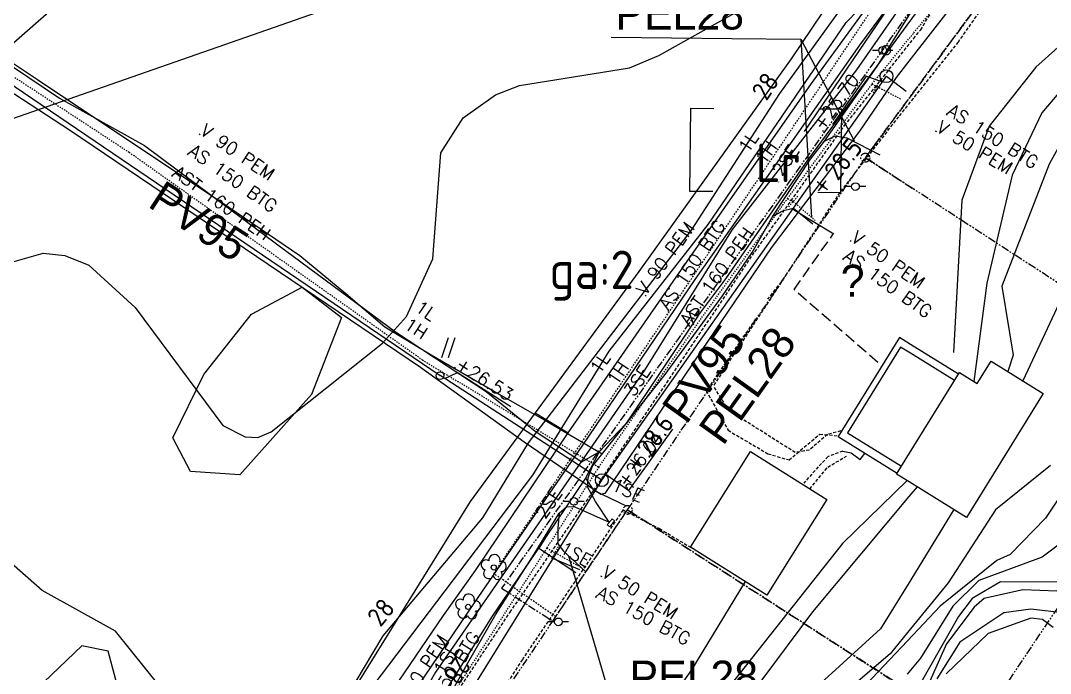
# Model space of a CAD drawing. Header units: metres. Extents: x 139929 to 142176, y 6401995 to 6404420.
# Drawn here: x 140581.7 to 140662.1, y 6402255.3 to 6402306.3 of the extents above; entities that cross this region are included whole.
import ezdxf
from ezdxf.enums import TextEntityAlignment as Align

# ---------------------------------------------------------------- set-up
doc = ezdxf.new("R2010")
doc.units = ezdxf.units.M
doc.header["$LTSCALE"] = 0.5
for name, pattern in [('DASHED', [0.75, 0.5, -0.25]), ('DASHED2', [0.375, 0.25, -0.125]), ('DGN Style 3', [2.464518, 1.76037, -0.704148]), ('HIDDEN2', [0.1875, 0.125, -0.0625]), ('PHANTOM', [2.5, 1.25, -0.25, 0.25, -0.25, 0.25, -0.25])]:
    doc.linetypes.add(name, pattern=pattern)
doc.layers.get('0').update_dxf_attribs({"color": 1})
for name, color, linetype, lineweight in [('FAS_HAKPARENTES', 250, 'Continuous', 18), ('LM_GRÄNSPUNKT_TEXT_NY', 94, 'Continuous', 25), ('PRI_LED_LUFTLED_ELNÄT', 249, 'Continuous', 18), ('PRI_VATTEN_DIKE', 170, 'Continuous', 18), ('TE_INMATT_LAGE', 254, 'Continuous', 0)]:
    doc.layers.add(name, color=color, linetype=linetype, lineweight=lineweight)
for name, color, linetype in [('GE_EL_DETALJ', 250, 'Continuous'), ('M-BEF-BELYSNINGSSTOLPE', 4, 'Continuous'), ('M-BEF-BYGGNAD', 3, 'Continuous'), ('M-BEF-DIKE', 4, 'Dike5'), ('M-BEF-EL', 4, 'ELLEDNING'), ('M-BEF-EL-LUFT', 4, 'ELLEDNING'), ('M-BEF-EL-TEXT', 1, 'Continuous'), ('M-BEF-MARKLINJE', 4, 'Continuous'), ('M-BEF-MUR', 4, 'Continuous'), ('M-BEF-NIVÅ', 4, 'Continuous'), ('M-BEF-NIVÅKURVA-PRIMÄR-0.5M', 12, 'Continuous'), ('M-BEF-NIVÅKURVA-PRIMÄR-1.0M', 12, 'Continuous'), ('M-BEF-OPTO-INFO', 4, 'Continuous'), ('M-BEF-TELE', 4, 'TELELEDNING'), ('M-BEF-TELE-INFO', 4, 'Continuous'), ('M-BEF-TELE-TEXT', 1, 'Continuous'), ('M-BEF-TRÄD', 4, 'Continuous'), ('M-BEF-VA-INFO', 4, 'Continuous'), ('M-BEF-VA-S', 4, 'Continuous'), ('M-BEF-VA-TEXT', 1, 'Continuous'), ('M-BEF-VA-V', 4, 'HIDDEN2'), ('M-BEF-VÄGKANT', 1, 'DASHED'), ('M-GR-FASTIGHETSGRÄNS', 3, 'PHANTOM'), ('M-GR-RÄTTIGHETSGRÄNS', 3, 'DASHED')]:
    doc.layers.add(name, color=color, linetype=linetype)
doc.styles.add('ISO', font='iso.shx', dxfattribs={"height": 2.5})
doc.styles.add('ITALICC', font='italicc', dxfattribs={"oblique": 10})
doc.styles.add('ROMANS', font='romans')
doc.styles.get("Standard").update_dxf_attribs({"font": 'simplex8.shx'})
doc.styles.add('Style-font35', font='font35.shx')
doc.styles.add('Style-font38', font='font38.shx')
doc.linetypes.add('Dike5', pattern='A,1.5,["|",Standard,S=0.5,R=75,X=0,Y=0],1e-06,["|",Standard,S=0.5,R=105,X=0,Y=0],-0.75', length=2.250001)
doc.linetypes.add('ELLEDNING', pattern='A,3,-0.5,["E",Standard,S=0.5,R=0,X=0,Y=-0.25],-0.5', length=4)
doc.linetypes.add('TELELEDNING', pattern='A,3,-0.5,["T",Standard,S=0.5,R=0,X=0,Y=-0.25],-0.5', length=4)

# ---------------------------------------------------------------- blocks, each defined once
blk = doc.blocks.new('osynlig cirkel')
blk.add_circle((0, 0), 0.005)
blk = doc.blocks.new('OSYNLIG')
blk.add_blockref('osynlig cirkel', (0, 0))
blk = doc.blocks.new('PRI_L_ALLM')
for points in [[(-0.3, 0, 0), (-0.8, 0, 0)], [(0.8, 0, 0), (0.3, 0, 0)]]:
    blk.add_polyline3d(points)
blk.add_circle((0, 0), 0.3)
blk = doc.blocks.new('PRI_M_LÖVTRÄD')
blk.add_circle((0, 0), 0.2)
for centre, radius, start, end in [((0.047722, 0.56156), 0.443002, 345.022908, 184.096476), ((-0.601762, 0.206006), 0.384732, 57.341651, 261.23001), ((0.585988, 0.07036), 0.392534, 269.444378, 106.321877), ((-0.395828, -0.476108), 0.401424, 131.233971, 330.911027), ((0.306072, -0.564084), 0.367104, 196.976003, 41.224955)]:
    blk.add_arc(centre, radius, start, end)
blk = doc.blocks.new('PRI_M_ÅKER')
for points in [[(0.259, 1.556, 0), (-0.259, 0, 0)], [(0.778, 1.556, 0), (0.259, 0, 0)]]:
    blk.add_polyline3d(points)
blk = doc.blocks.new('PRI_NIVÅ_HÖJDPUNKT_ISM')
at = {"color": 7}
for p, q in [((-0.25, 0), (0.25, 0)), ((0, 0.25), (0, -0.25))]:
    blk.add_line(p, q, dxfattribs=at)
blk = doc.blocks.new('OCT261', base_point=(108327.366, 6370837.691))
at = {"layer": 'TE_INMATT_LAGE', "color": 30, "linetype": 'Continuous', "lineweight": 13, "flags": 128}
blk.add_lwpolyline([(108327.667, 6370837.814), (108327.665, 6370837.562), (108327.065, 6370837.569), (108327.068, 6370837.821), (108327.667, 6370837.814)], dxfattribs=at)
blk = doc.blocks.new('BAS104DEC101')
at = {"layer": 'GE_EL_DETALJ', "linetype": 'Continuous'}
blk.add_lwpolyline([(0.5, 0), (0.5, 0.05), (0.49, 0.1), (0.48, 0.15), (0.46, 0.2), (0.43, 0.25), (0.41, 0.3), (0.37, 0.33), (0.33, 0.37), (0.3, 0.41), (0.25, 0.43), (0.2, 0.46), (0.15, 0.48), (0.1, 0.49), (0.05, 0.5), (0, 0.5), (-0.05, 0.5), (-0.1, 0.49), (-0.15, 0.48), (-0.2, 0.46), (-0.25, 0.43), (-0.3, 0.41), (-0.33, 0.37), (-0.37, 0.33), (-0.41, 0.3), (-0.43, 0.25), (-0.46, 0.2), (-0.48, 0.15), (-0.49, 0.1), (-0.5, 0.05), (-0.5, 0), (-0.5, -0.05), (-0.49, -0.1), (-0.48, -0.15), (-0.46, -0.2), (-0.43, -0.25), (-0.41, -0.3), (-0.37, -0.33), (-0.33, -0.37), (-0.3, -0.41), (-0.25, -0.43), (-0.2, -0.46), (-0.15, -0.48), (-0.1, -0.49), (-0.05, -0.5), (0, -0.5), (0.05, -0.5), (0.1, -0.49), (0.15, -0.48), (0.2, -0.46), (0.25, -0.43), (0.3, -0.41), (0.33, -0.37), (0.37, -0.33), (0.41, -0.3), (0.43, -0.25), (0.46, -0.2), (0.48, -0.15), (0.49, -0.1), (0.5, -0.05), (0.5, 0)], dxfattribs=at)
blk = doc.blocks.new('BRUNN')
blk.add_circle((0, 0), 0.5)
blk = doc.blocks.new('VENTIL')
blk.add_line((0, -0.55), (0, 0.55))
blk = doc.blocks.new('LIGGARPUNKT')
blk.add_circle((0, 0), 0.35)
at = {"layer": 'LM_GRÄNSPUNKT_TEXT_NY', "style": 'ITALICC', "oblique": 10}
blk.add_attdef('PUNKTBETECKNING', (0.5, -0.35), '', height=0.7, dxfattribs=at)
blk = doc.blocks.new('PRI_V_POLLARE')
blk.add_circle((0, 0), 0.2)
blk = doc.blocks.new('SPWDEF')
at = {"color": 0, "linetype": 'Continuous'}
for p, q in [((-1, 0), (1, 0)), ((0, -1), (0, 1))]:
    blk.add_line(p, q, dxfattribs=at)
blk.add_circle((0, 0), 0.2)
blk = doc.blocks.new('PRI_NIVÅ_HÖJDPKT')
at = {"color": 0, "linetype": 'Continuous', "lineweight": -3}
blk.add_circle((183, 184), 0.0005, dxfattribs=at)

msp = doc.modelspace()

# ---------------------------------------------------------------- linework, layer by layer
at = {"layer": 'FAS_HAKPARENTES', "color": 1, "linetype": 'Continuous', "lineweight": -3}
for p, q in [((140633.967, 6402292.996), (140634.034, 6402299.496)), ((140634.034, 6402299.496), (140635.834, 6402299.477)), ((140645.847, 6402299.411), (140644.047, 6402299.429)), ((140645.78, 6402292.911), (140645.847, 6402299.411)), ((140635.767, 6402292.978), (140633.967, 6402292.996)), ((140643.981, 6402292.93), (140645.78, 6402292.911))]:
    msp.add_line(p, q, dxfattribs=at)
at = {"layer": 'FAS_HAKPARENTES', "lineweight": -3}
for p, q in [((140633.967, 6402292.996), (140634.034, 6402299.496)), ((140634.034, 6402299.496), (140635.834, 6402299.477)), ((140645.847, 6402299.411), (140644.047, 6402299.429)), ((140645.78, 6402292.911), (140645.847, 6402299.411)), ((140635.767, 6402292.978), (140633.967, 6402292.996)), ((140643.981, 6402292.93), (140645.78, 6402292.911))]:
    msp.add_line(p, q, dxfattribs=at)
at = {"layer": 'M-BEF-BYGGNAD'}
for p, q in [((140650.358, 6402281.578), (140645.57, 6402273.846)), ((140650.358, 6402281.578), (140645.57, 6402273.846)), ((140651.216, 6402281.047), (140650.358, 6402281.578)), ((140651.216, 6402281.047), (140650.358, 6402281.578)), ((140650.438, 6402280.825), (140646.297, 6402274.139)), ((140651.209, 6402280.347), (140650.438, 6402280.825)), ((140654.961, 6402278.728), (140651.216, 6402281.047)), ((140654.961, 6402278.728), (140651.216, 6402281.047)), ((140654.646, 6402278.219), (140651.209, 6402280.347)), ((140656.428, 6402277.987), (140657.508, 6402279.731)), ((140656.428, 6402277.987), (140657.508, 6402279.731)), ((140657.508, 6402279.731), (140661.578, 6402277.211)), ((140657.508, 6402279.731), (140661.578, 6402277.211)), ((140651.129, 6402272.539), (140655.036, 6402278.848)), ((140651.129, 6402272.539), (140655.036, 6402278.848)), ((140655.036, 6402278.848), (140656.428, 6402277.987)), ((140655.036, 6402278.848), (140656.428, 6402277.987)), ((140661.578, 6402277.211), (140655.584, 6402267.531)), ((140661.578, 6402277.211), (140655.584, 6402267.531)), ((140646.297, 6402274.139), (140650.506, 6402271.533)), ((140645.57, 6402273.846), (140650.173, 6402270.996)), ((140645.57, 6402273.846), (140650.173, 6402270.996)), ((140634.017, 6402265.196), (140638.703, 6402272.671)), ((140634.017, 6402265.196), (140638.703, 6402272.671)), ((140638.703, 6402272.671), (140644.663, 6402268.936)), ((140638.703, 6402272.671), (140644.663, 6402268.936)), ((140650.122, 6402270.913), (140651.129, 6402272.539)), ((140650.122, 6402270.913), (140651.129, 6402272.539)), ((140651.106, 6402270.304), (140650.122, 6402270.913)), ((140651.106, 6402270.304), (140650.122, 6402270.913)), ((140655.584, 6402267.531), (140651.106, 6402270.304)), ((140655.584, 6402267.531), (140651.106, 6402270.304)), ((140644.663, 6402268.936), (140639.977, 6402261.46)), ((140644.663, 6402268.936), (140639.977, 6402261.46)), ((140639.977, 6402261.46), (140634.017, 6402265.196)), ((140639.977, 6402261.46), (140634.017, 6402265.196))]:
    msp.add_line(p, q, dxfattribs=at)
at = {"layer": 'M-BEF-DIKE'}
for p, q in [((140643.465, 6402301.419), (140651.192, 6402312.043)), ((140651.516, 6402310.217), (140647.216, 6402304.414)), ((140647.216, 6402304.414), (140634.352, 6402286.102)), ((140633.305, 6402286.886), (140643.465, 6402301.419)), ((140624.459, 6402274.144), (140633.305, 6402286.886)), ((140634.352, 6402286.102), (140625.59, 6402273.18)), ((140617.213, 6402263.368), (140624.459, 6402274.144)), ((140625.59, 6402273.18), (140617.12, 6402260.843)), ((140614.727, 6402259.878), (140617.213, 6402263.368)), ((140617.12, 6402260.843), (140609.985, 6402250.359)), ((140609.019, 6402251.5), (140614.727, 6402259.878))]:
    msp.add_line(p, q, dxfattribs=at)
at = {"layer": 'M-BEF-EL', "flags": 128}
for points in [[(140634.277, 6402282.538), (140633.936, 6402283.537), (140634.604, 6402283.251), (140636.782, 6402286.153), (140643.188, 6402295.437), (140647.64, 6402301.478), (140653.108, 6402308.96), (140660.051, 6402318.17), (140663.716, 6402322.601), (140665.935, 6402325.196), (140669.656, 6402329.092)], [(140487.462, 6402301.62), (140490.59, 6402300.507), (140494.701, 6402298.751), (140496.399, 6402298.177), (140498.423, 6402298.284), (140500.305, 6402300.27), (140504.327, 6402304.035), (140506.77, 6402304.616), (140514.902, 6402303.757), (140525.138, 6402302.162), (140533.695, 6402301.185), (140540.125, 6402301.386), (140543.561, 6402301.803), (140550.352, 6402303.007), (140552.666, 6402304.124), (140556.489, 6402305.925), (140561.351, 6402308.415), (140565.011, 6402310.006), (140566.459, 6402311.607), (140574.881, 6402306.874), (140578.596, 6402304.374), (140584.706, 6402300.275), (140591.336, 6402296.575), (140601.763, 6402288.823), (140610.953, 6402282.02), (140618.053, 6402277.37), (140621.87, 6402274.252), (140625.536, 6402271.882), (140626.887, 6402272.655)], [(140634.604, 6402283.251), (140628.96, 6402274.844), (140626.887, 6402272.655), (140625.806, 6402270.587), (140626.426, 6402269.657), (140628.99, 6402268.44)], [(140625.806, 6402270.587), (140622.736, 6402266.037), (140622.16, 6402265.127), (140625.045, 6402263.228)], [(140605.986, 6402230.044), (140606.865, 6402233.489), (140607.48, 6402239.872), (140608.425, 6402243.105), (140611.899, 6402249.223), (140618.555, 6402259.805), (140622.16, 6402265.127)]]:
    msp.add_lwpolyline(points, dxfattribs=at)
at = {"layer": 'M-BEF-EL-LUFT', "lineweight": -3}
msp.add_line((140547.044, 6402286.822), (140651.651, 6402323.345), dxfattribs=at)
at = {"layer": 'M-BEF-MARKLINJE'}
for p, q in [((140649.09, 6402314.038, 28.514), (140641.887, 6402303.336, 28.167)), ((140641.887, 6402303.336, 28.167), (140629.994, 6402286.746, 28.093)), ((140629.994, 6402286.746, 28.093), (140621.875, 6402275.694, 28.023)), ((140599.708, 6402283.405, 28.667), (140603.668, 6402285.526, 28.809)), ((140603.668, 6402285.526, 28.809), (140606.731, 6402283.148, 28.803)), ((140595.994, 6402278.698, 28.326), (140599.708, 6402283.405, 28.667)), ((140606.731, 6402283.148, 28.803), (140604.385, 6402277.135, 28.508)), ((140593.556, 6402273.731, 28.428), (140595.994, 6402278.698, 28.326)), ((140604.385, 6402277.135, 28.508), (140598.803, 6402270.854, 28.184)), ((140621.875, 6402275.694, 28.023), (140616.787, 6402268.769, 27.979)), ((140621.875, 6402275.694, 28.023), (140624.459, 6402274.144, 27.416)), ((140594.944, 6402271.123, 28.315), (140593.556, 6402273.731, 28.428)), ((140598.803, 6402270.854, 28.184), (140594.944, 6402271.123, 28.315)), ((140616.787, 6402268.769, 27.979), (140603.045, 6402246.578, 28.201)), ((140586.456, 6402257.506, 28.661), (140582.26, 6402253.516, 28.661)), ((140588.497, 6402257.068, 28.417), (140586.456, 6402257.506, 28.661)), ((140589.196, 6402254.451, 28.411), (140588.497, 6402257.068, 28.417))]:
    msp.add_line(p, q, dxfattribs=at)
at = {"layer": 'M-BEF-MARKLINJE', "lineweight": -3}
for p, q in [((140649.09, 6402314.038), (140641.887, 6402303.336)), ((140641.887, 6402303.336), (140629.994, 6402286.746)), ((140629.994, 6402286.746), (140621.875, 6402275.694)), ((140599.708, 6402283.405), (140603.668, 6402285.526)), ((140603.668, 6402285.526), (140606.731, 6402283.148)), ((140595.994, 6402278.698), (140599.708, 6402283.405)), ((140606.731, 6402283.148), (140604.385, 6402277.135)), ((140593.556, 6402273.731), (140595.994, 6402278.698)), ((140604.385, 6402277.135), (140598.803, 6402270.854)), ((140621.875, 6402275.694), (140616.787, 6402268.769)), ((140621.875, 6402275.694), (140624.459, 6402274.144)), ((140594.944, 6402271.123), (140593.556, 6402273.731)), ((140598.803, 6402270.854), (140594.944, 6402271.123)), ((140616.787, 6402268.769), (140603.045, 6402246.578)), ((140586.456, 6402257.506), (140582.26, 6402253.516)), ((140588.497, 6402257.068), (140586.456, 6402257.506)), ((140589.196, 6402254.451), (140588.497, 6402257.068))]:
    msp.add_line(p, q, dxfattribs=at)
at = {"layer": 'M-BEF-MUR', "lineweight": -3}
for p, q in [((140645.92, 6402272.708), (140646.572, 6402272.584)), ((140646.572, 6402272.584), (140647.272, 6402272.059)), ((140647.272, 6402272.059), (140647.633, 6402272.516))]:
    msp.add_line(p, q, dxfattribs=at)
at = {"layer": 'M-BEF-NIVÅKURVA-PRIMÄR-0.5M', "linetype": 'Continuous', "lineweight": -3}
for p, q in [((140631.544, 6402303.61, 28.5), (140642.857, 6402309.948, 28.5)), ((140650.352, 6402308.645, 27.5), (140642.898, 6402297.675, 27.5)), ((140646.176, 6402306.186, 27.5), (140649.178, 6402309.274, 27.5)), ((140635.406, 6402290.405, 27.5), (140646.176, 6402306.186, 27.5)), ((140629.243, 6402302.643, 28.5), (140631.544, 6402303.61, 28.5)), ((140665.058, 6402303.362, 29.5), (140661.489, 6402299.12, 29.5)), ((140620.648, 6402301.263, 28.5), (140629.243, 6402302.643, 28.5)), ((140616.254, 6402298.728, 28.5), (140618.769, 6402300.545, 28.5)), ((140618.769, 6402300.545, 28.5), (140620.648, 6402301.263, 28.5)), ((140661.489, 6402299.12, 29.5), (140659.161, 6402294.273, 29.5)), ((140614.518, 6402296, 28.5), (140616.254, 6402298.728, 28.5)), ((140613.884, 6402287.719, 28.5), (140614.518, 6402296, 28.5)), ((140659.161, 6402294.273, 29.5), (140657.188, 6402285.815, 29.5)), ((140627.672, 6402280.516, 27.5), (140635.406, 6402290.405, 27.5)), ((140580.884, 6402287.45, 28.5), (140583.416, 6402288.173, 28.5)), ((140583.416, 6402288.173, 28.5), (140585.13, 6402287.998, 28.5)), ((140585.13, 6402287.998, 28.5), (140586.988, 6402287.238, 28.5)), ((140611.813, 6402283.212, 28.5), (140613.884, 6402287.719, 28.5)), ((140586.988, 6402287.238, 28.5), (140590.608, 6402283.922, 28.5)), ((140664.068, 6402286.933, 30.5), (140659.988, 6402278.195, 30.5)), ((140657.188, 6402285.815, 29.5), (140656.173, 6402278.146, 29.5)), ((140590.608, 6402283.922, 28.5), (140597.456, 6402274.711, 28.5)), ((140609.937, 6402281.129, 28.5), (140611.813, 6402283.212, 28.5)), ((140601.238, 6402274.214, 28.5), (140609.937, 6402281.129, 28.5)), ((140621.686, 6402270.825, 27.5), (140627.672, 6402280.516, 27.5)), ((140666.629, 6402274.807, 31.5), (140661.774, 6402267.466, 31.5)), ((140597.456, 6402274.711, 28.5), (140599.213, 6402273.834, 28.5)), ((140600.21, 6402273.764, 28.5), (140601.238, 6402274.214, 28.5)), ((140599.213, 6402273.834, 28.5), (140600.21, 6402273.764, 28.5)), ((140609.215, 6402254.373, 27.5), (140621.686, 6402270.825, 27.5)), ((140650.942, 6402270.405, 29.5), (140645.892, 6402265.501, 29.5)), ((140583.355, 6402261.818, 28.5), (140575.458, 6402268.72, 28.5)), ((140654.613, 6402268.133, 30.5), (140651.023, 6402262.312, 30.5)), ((140661.774, 6402267.466, 31.5), (140659.005, 6402264.62, 31.5)), ((140645.892, 6402265.501, 29.5), (140635.499, 6402252.368, 29.5)), ((140659.005, 6402264.62, 31.5), (140657.954, 6402264.169, 31.5)), ((140657.954, 6402264.169, 31.5), (140653.528, 6402260.591, 31.5)), ((140651.023, 6402262.312, 30.5), (140648.872, 6402258.823, 30.5)), ((140658.252, 6402262.491, 32.5), (140656.023, 6402261.204, 32.5)), ((140662.789, 6402262.482, 32.5), (140658.252, 6402262.491, 32.5)), ((140589.089, 6402258.644, 28.5), (140583.355, 6402261.818, 28.5)), ((140656.023, 6402261.204, 32.5), (140654.977, 6402259.797, 32.5)), ((140653.528, 6402260.591, 31.5), (140650.978, 6402257.893, 31.5)), ((140660.631, 6402260.367, 33.5), (140658.509, 6402260.064, 33.5)), ((140665.267, 6402259.813, 33.5), (140660.631, 6402260.367, 33.5)), ((140654.977, 6402259.797, 32.5), (140650.925, 6402252.715, 32.5)), ((140658.509, 6402260.064, 33.5), (140655.066, 6402257.784, 33.5)), ((140648.872, 6402258.823, 30.5), (140640.173, 6402250.912, 30.5)), ((140592.598, 6402254.269, 28.5), (140589.089, 6402258.644, 28.5)), ((140650.978, 6402257.893, 31.5), (140646.167, 6402252.804, 31.5)), ((140655.066, 6402257.784, 33.5), (140653.273, 6402254.929, 33.5))]:
    msp.add_line(p, q, dxfattribs=at)
at = {"layer": 'M-BEF-NIVÅKURVA-PRIMÄR-1.0M', "linetype": 'Continuous', "lineweight": -3}
for p, q in [((140580.913, 6402304.44, 29), (140587.239, 6402309.978, 29)), ((140651.504, 6402308.995, 28), (140647.006, 6402302.484, 28)), ((140641.01, 6402300.642, 28), (140645.873, 6402307.383, 28)), ((140665.979, 6402307.174, 29), (140661.019, 6402302.7, 29)), ((140647.006, 6402302.484, 28), (140637.271, 6402290.009, 28)), ((140661.019, 6402302.7, 29), (140657.371, 6402298.085, 29)), ((140634.099, 6402289.969, 28), (140641.01, 6402300.642, 28)), ((140664.027, 6402298.714, 30), (140662.062, 6402295.117, 30)), ((140657.371, 6402298.085, 29), (140655.23, 6402292.296, 29)), ((140662.062, 6402295.117, 30), (140658.345, 6402285.6, 30)), ((140655.23, 6402292.296, 29), (140654.587, 6402280.406, 29)), ((140621.37, 6402273.342, 28), (140634.099, 6402289.969, 28)), ((140637.271, 6402290.009, 28), (140630.431, 6402279.017, 28)), ((140658.345, 6402285.6, 30), (140659.248, 6402280.212, 30)), ((140659.248, 6402280.212, 30), (140658.813, 6402278.923, 30)), ((140630.431, 6402279.017, 28), (140614.102, 6402255.444, 28)), ((140617.777, 6402267.505, 28), (140621.37, 6402273.342, 28)), ((140662.16, 6402271.582, 31), (140657.849, 6402268.122, 31)), ((140651.094, 6402269.158, 30), (140643.567, 6402260.145, 30)), ((140651.729, 6402269.918, 30), (140651.094, 6402269.158, 30)), ((140657.849, 6402268.122, 31), (140654.15, 6402262.41, 31)), ((140610.003, 6402258.286, 28), (140617.777, 6402267.505, 28)), ((140663.901, 6402266.213, 32), (140661.499, 6402264.426, 32)), ((140661.499, 6402264.426, 32), (140656.56, 6402262.6, 32)), ((140638.293, 6402262.516, 29), (140634.111, 6402255.627, 29)), ((140654.15, 6402262.41, 31), (140650.984, 6402258.538, 31)), ((140656.56, 6402262.6, 32), (140654.529, 6402260.604, 32)), ((140656.969, 6402261.195, 33), (140656.196, 6402260.513, 33)), ((140659.996, 6402261.862, 33), (140656.969, 6402261.195, 33)), ((140665.491, 6402261.67, 33), (140659.996, 6402261.862, 33)), ((140654.529, 6402260.604, 32), (140651.997, 6402256.538, 32)), ((140656.196, 6402260.513, 33), (140654.02, 6402257.663, 33)), ((140643.567, 6402260.145, 30), (140636.179, 6402250.288, 30)), ((140660.624, 6402259.65, 34), (140657.296, 6402258.456, 34)), ((140661.54, 6402259.554, 34), (140660.624, 6402259.65, 34)), ((140662.362, 6402258.93, 34), (140661.54, 6402259.554, 34)), ((140605.469, 6402250.73, 28), (140610.003, 6402258.286, 28)), ((140650.984, 6402258.538, 31), (140649.616, 6402256.864, 31)), ((140657.296, 6402258.456, 34), (140654.001, 6402255.315, 34)), ((140654.02, 6402257.663, 33), (140651.114, 6402251.142, 33)), ((140649.616, 6402256.864, 31), (140643.259, 6402251.452, 31)), ((140651.997, 6402256.538, 32), (140650.951, 6402255.281, 32)), ((140614.102, 6402255.444, 28), (140603.547, 6402237.33, 28)), ((140634.111, 6402255.627, 29), (140629.633, 6402249.301, 29))]:
    msp.add_line(p, q, dxfattribs=at)
at = {"layer": 'M-BEF-TELE', "linetype": 'Continuous'}
for p, q in [((140648.582, 6402302.713), (140651.429, 6402307.245)), ((140576.192, 6402306.206), (140582.991, 6402301.738)), ((140644.503, 6402296.913), (140648.582, 6402302.713)), ((140582.991, 6402301.738), (140590.68, 6402296.606)), ((140644.503, 6402296.913), (140645.331, 6402297.331)), ((140645.331, 6402297.331), (140646.227, 6402297.176)), ((140590.68, 6402296.606), (140597.294, 6402292.208)), ((140643.407, 6402295.509), (140644.503, 6402296.913)), ((140646.227, 6402297.176), (140648.825, 6402295.856)), ((140640.452, 6402291.068), (140643.407, 6402295.509)), ((140597.294, 6402292.208), (140603.495, 6402287.975)), ((140638.831, 6402288.234), (140640.452, 6402291.068)), ((140640.452, 6402291.068), (140641.297, 6402291.498)), ((140641.297, 6402291.498), (140641.928, 6402291.65)), ((140641.928, 6402291.65), (140645.224, 6402289.687)), ((140603.495, 6402287.975), (140607.073, 6402285.016)), ((140636.531, 6402284.848), (140638.831, 6402288.234)), ((140607.073, 6402285.016), (140610.136, 6402282.422)), ((140632.036, 6402278.69), (140636.531, 6402284.848)), ((140610.136, 6402282.422), (140613.759, 6402280.235)), ((140613.759, 6402280.235), (140619.388, 6402276.966)), ((140626.353, 6402271.528), (140632.036, 6402278.69)), ((140619.388, 6402276.966), (140622.815, 6402275.017)), ((140622.815, 6402275.017), (140627.128, 6402272.492)), ((140626.032, 6402270.656), (140626.353, 6402271.528)), ((140625.969, 6402269.904), (140626.032, 6402270.656)), ((140626.593, 6402268.782), (140625.969, 6402269.904)), ((140623.76, 6402267.847), (140624.354, 6402268.384)), ((140624.354, 6402268.384), (140624.981, 6402268.346)), ((140624.981, 6402268.346), (140627.663, 6402267.145)), ((140627.67, 6402267.148), (140626.593, 6402268.782)), ((140621.801, 6402264.657), (140623.76, 6402267.847)), ((140623.76, 6402267.847), (140623.651, 6402266.695)), ((140623.651, 6402266.695), (140623.647, 6402265.465)), ((140623.647, 6402265.465), (140624.089, 6402264.89)), ((140618.784, 6402259.918), (140621.801, 6402264.657)), ((140624.089, 6402264.89), (140625.775, 6402263.326)), ((140616.592, 6402256.127), (140618.784, 6402259.918)), ((140615.172, 6402253.597), (140616.592, 6402256.127))]:
    msp.add_line(p, q, dxfattribs=at)
at = {"layer": 'M-BEF-TELE-INFO', "linetype": 'DGN Style 3'}
for p, q in [((140642.114, 6402285.322), (140645.204, 6402289.71)), ((140648.672, 6402279.616), (140642.114, 6402285.322))]:
    msp.add_line(p, q, dxfattribs=at)
at = {"layer": 'M-BEF-TELE-TEXT', "linetype": 'Continuous'}
for p, q in [((140627.829, 6402305.044), (140637.258, 6402304.947)), ((140637.258, 6402304.947), (140642.631, 6402304.892)), ((140642.631, 6402304.892), (140643.474, 6402290.95)), ((140642.631, 6402304.892), (140646.825, 6402296.95)), ((140627.799, 6402253.349), (140624.515, 6402264.503))]:
    msp.add_line(p, q, dxfattribs=at)
at = {"layer": 'M-BEF-VA-INFO'}
for p, q in [((140647.749, 6402301.994), (140645.106, 6402298.226)), ((140649.014, 6402301.532), (140647.749, 6402301.994)), ((140614.817, 6402278.378), (140615.805, 6402278.853)), ((140615.805, 6402278.853), (140619.977, 6402276.203)), ((140629.21, 6402269.631), (140632.644, 6402274.409)), ((140627.412, 6402270.908), (140629.21, 6402269.631))]:
    msp.add_line(p, q, dxfattribs=at)
at = {"layer": 'M-BEF-VA-S'}
for points in [[(140672.184, 6402323.786, 0), (140671.729, 6402323.138, 0), (140668.377, 6402321.976, 0), (140654.421, 6402307.435, 0), (140651.448, 6402303.624, 0), (140650.092, 6402301.886, 0), (140647.219, 6402297.709, 0), (140640.334, 6402288.592, 0), (140635.471, 6402281.447, 0), (140627.317, 6402269.383, 0), (140627.024, 6402269.321, 0), (140621.009, 6402273.416, 0), (140612.908, 6402279.228, 0), (140585.474, 6402297.789, 0), (140572.635, 6402306.136, 0)], [(140573.576, 6402306.332, 0), (140614.442, 6402278.603, 0)], [(140627.091, 6402270.442, 0), (140642.067, 6402291.679, 0), (140649.339, 6402301.992, 0)], [(140649.339, 6402301.992, 0), (140650.878, 6402300.811, 0)], [(140593.458, 6402294.243, 0), (140593.54, 6402294.185, 0)], [(140642.067, 6402291.679, 0), (140643.587, 6402290.457, 0)], [(140633.901, 6402282.447, 0), (140633.959, 6402282.529, 0)], [(140627.091, 6402270.442, 0), (140614.442, 6402278.603, 0)], [(140606.179, 6402236.747, 0), (140623.292, 6402264.32, 0), (140627.091, 6402270.442, 0)], [(140623.292, 6402264.32, 0), (140625.348, 6402263.449, 0)]]:
    msp.add_polyline3d(points, dxfattribs=at)
at = {"layer": 'M-BEF-VA-TEXT'}
for points in [[(140653.997, 6402299.03, 0), (140654.082, 6402298.977, 0)], [(140595.61, 6402297.5, 0), (140595.693, 6402297.443, 0)], [(140644.363, 6402297.668, 0), (140644.421, 6402297.749, 0)], [(140653.15, 6402297.721, 0), (140653.235, 6402297.669, 0)], [(140594.688, 6402295.933, 0), (140594.77, 6402295.875, 0)], [(140593.458, 6402294.243, 0), (140593.54, 6402294.185, 0)], [(140646.496, 6402289.157, 0), (140646.577, 6402289.099, 0)], [(140645.889, 6402287.738, 0), (140645.971, 6402287.679, 0)], [(140630.505, 6402284.821, 0), (140630.564, 6402284.901, 0)], [(140632.278, 6402283.649, 0), (140632.334, 6402283.732, 0)], [(140633.901, 6402282.447, 0), (140633.959, 6402282.529, 0)], [(140615.573, 6402279.251, 0), (140615.657, 6402279.197, 0)], [(140620.767, 6402274.522, 0), (140620.867, 6402274.521, 0)], [(140629.059, 6402269.786, 0), (140629.118, 6402269.867, 0)], [(140626.994, 6402262.963, 0), (140627.079, 6402262.911, 0)], [(140626.58, 6402261.336, 0), (140626.668, 6402261.288, 0)]]:
    msp.add_polyline3d(points, dxfattribs=at)
at = {"layer": 'M-BEF-VA-V'}
for points in [[(140626.85, 6402271.456, 0), (140634.792, 6402282.978, 0), (140641.596, 6402292.423, 0), (140648.21, 6402301.388, 0), (140651.466, 6402305.372, 0), (140654.024, 6402308.5, 0), (140672.227, 6402329.215, 0), (140673.751, 6402330.601, 0), (140704.762, 6402365.886, 0), (140719.812, 6402385.776, 0), (140731.749, 6402401.079, 0), (140745.841, 6402426.178, 0), (140746.326, 6402427.04, 0), (140758.698, 6402449.03, 0), (140771.155, 6402469.343, 0), (140771.632, 6402480.661, 0), (140772.009, 6402495.506, 0), (140774.936, 6402544.847, 0), (140775.864, 6402560.322, 0), (140780.7, 6402567.968, 0)], [(140490.848, 6402367.846, 0), (140495.415, 6402345.666, 0), (140495.233, 6402343.141, 0), (140495.493, 6402341.438, 0), (140496.544, 6402328.506, 0), (140497.514, 6402314.038, 0), (140498.27, 6402308.205, 0), (140523.979, 6402304.197, 0), (140533.48, 6402302.718, 0), (140538.662, 6402301.986, 0), (140543.708, 6402302.406, 0), (140550.305, 6402304.424, 0), (140565.139, 6402311.558, 0), (140573.332, 6402307.047, 0), (140590.143, 6402296.055, 0), (140613.056, 6402279.846, 0), (140626.85, 6402271.456, 0)], [(140648.21, 6402301.388, 0), (140648.579, 6402301.196, 0), (140650.443, 6402300.225, 0)], [(140641.596, 6402292.423, 0), (140642.049, 6402292.204, 0), (140643.755, 6402290.723, 0)], [(140626.85, 6402271.456, 0), (140622.79, 6402265.14, 0), (140613.12, 6402250.136, 0), (140605.715, 6402238.642, 0), (140604.511, 6402236.776, 0)], [(140622.79, 6402265.14, 0), (140623.446, 6402264.77, 0), (140625.473, 6402263.626, 0)]]:
    msp.add_polyline3d(points, dxfattribs=at)
at = {"layer": 'M-BEF-VÄGKANT'}
for p, q in [((140652.013, 6402305.615), (140654.181, 6402309.244)), ((140657.847, 6402308.832), (140654.935, 6402304.663)), ((140651.462, 6402304.923), (140652.013, 6402305.615)), ((140646.058, 6402298.132), (140651.462, 6402304.923)), ((140654.935, 6402304.663), (140651.414, 6402300.257)), ((140651.414, 6402300.257), (140650.271, 6402298.827)), ((140651.414, 6402300.257), (140650.271, 6402298.827)), ((140639.059, 6402288.286), (140646.058, 6402298.132)), ((140650.271, 6402298.827), (140645.682, 6402292.903)), ((140645.682, 6402292.903), (140641.323, 6402286.226)), ((140632.169, 6402278.048), (140639.059, 6402288.286)), ((140641.323, 6402286.226), (140640.048, 6402284.571)), ((140639.113, 6402283.041), (140635.256, 6402277.423)), ((140626.464, 6402269.643), (140632.169, 6402278.048)), ((140635.256, 6402277.423), (140636.957, 6402274.333)), ((140636.957, 6402274.333), (140640.072, 6402272.502)), ((140642.62, 6402272.773), (140644.127, 6402274.038)), ((140644.127, 6402274.038), (140645.561, 6402273.899)), ((140640.072, 6402272.502), (140641.731, 6402272.014)), ((140641.731, 6402272.014), (140642.62, 6402272.773)), ((140644.742, 6402271.454), (140646.225, 6402272.322)), ((140643.335, 6402269.752), (140644.742, 6402271.454)), ((140619.923, 6402260.122), (140626.464, 6402269.643)), ((140628.747, 6402268.113), (140620.877, 6402256.425)), ((140628.747, 6402268.113), (140631.597, 6402266.649)), ((140631.597, 6402266.649), (140634.017, 6402265.196)), ((140614.246, 6402251.58), (140619.923, 6402260.122)), ((140620.877, 6402256.425), (140614.08, 6402245.922))]:
    msp.add_line(p, q, dxfattribs=at)
at = {"layer": 'M-BEF-VÄGKANT', "lineweight": -3}
for p, q in [((140652.013, 6402305.615), (140654.181, 6402309.244)), ((140657.847, 6402308.832), (140654.935, 6402304.663)), ((140651.462, 6402304.923), (140652.013, 6402305.615)), ((140646.058, 6402298.132), (140651.462, 6402304.923)), ((140654.935, 6402304.663), (140651.414, 6402300.257)), ((140651.414, 6402300.257), (140650.271, 6402298.827)), ((140651.414, 6402300.257), (140650.271, 6402298.827)), ((140639.059, 6402288.286), (140646.058, 6402298.132)), ((140650.271, 6402298.827), (140645.682, 6402292.903)), ((140645.682, 6402292.903), (140641.323, 6402286.226)), ((140632.169, 6402278.048), (140639.059, 6402288.286)), ((140641.323, 6402286.226), (140635.808, 6402277.818)), ((140626.464, 6402269.643), (140632.169, 6402278.048)), ((140637.008, 6402275.88), (140635.808, 6402277.818)), ((140642.202, 6402272.597), (140637.008, 6402275.88)), ((140644.733, 6402274.009), (140643.319, 6402272.792)), ((140645.771, 6402274.287), (140644.733, 6402274.009)), ((140643.319, 6402272.792), (140642.202, 6402272.597)), ((140645.92, 6402272.708), (140644.778, 6402272.28)), ((140644.778, 6402272.28), (140644.006, 6402271.472)), ((140644.006, 6402271.472), (140642.88, 6402270.215)), ((140619.923, 6402260.122), (140626.464, 6402269.643)), ((140628.747, 6402268.113), (140620.877, 6402256.425)), ((140628.747, 6402268.113), (140631.597, 6402266.649)), ((140631.597, 6402266.649), (140634.017, 6402265.196)), ((140614.246, 6402251.58), (140619.923, 6402260.122)), ((140620.877, 6402256.425), (140614.08, 6402245.922))]:
    msp.add_line(p, q, dxfattribs=at)
at = {"layer": 'M-GR-FASTIGHETSGRÄNS'}
for p, q in [((140647.686, 6402295.626), (140662.615, 6402315.872)), ((140662.615, 6402315.872), (140647.686, 6402295.626)), ((140662.615, 6402315.872), (140651.418, 6402300.687)), ((140651.285, 6402307.23), (140619.259, 6402262.002)), ((140647.686, 6402295.626), (140651.418, 6402300.687)), ((140629.102, 6402268.117), (140647.686, 6402295.626)), ((140629.102, 6402268.117), (140647.686, 6402295.626)), ((140629.102, 6402268.117), (140647.686, 6402295.626)), ((140647.686, 6402295.626), (140651.342, 6402293.249)), ((140674.598, 6402278.129), (140647.686, 6402295.626)), ((140674.598, 6402278.129), (140651.342, 6402293.249)), ((140674.598, 6402278.129), (140656.144, 6402250.719)), ((140674.598, 6402278.129), (140656.144, 6402250.719)), ((140611.846, 6402242.465), (140629.102, 6402268.117)), ((140611.846, 6402242.465), (140629.102, 6402268.117)), ((140623.259, 6402259.431), (140629.102, 6402268.117)), ((140629.102, 6402268.117), (140650.938, 6402254.068)), ((140656.144, 6402250.719), (140629.102, 6402268.117)), ((140619.259, 6402262.002), (140623.259, 6402259.431))]:
    msp.add_line(p, q, dxfattribs=at)
at = {"layer": 'M-GR-RÄTTIGHETSGRÄNS', "color": 1, "linetype": 'DASHED2', "lineweight": -3}
for p, q in [((140618.647, 6402263.132), (140651.536, 6402312.18)), ((140623.49, 6402259.775), (140618.647, 6402263.132))]:
    msp.add_line(p, q, dxfattribs=at)
at = {"layer": 'PRI_LED_LUFTLED_ELNÄT', "lineweight": -3}
msp.add_line((140547.044, 6402286.822), (140651.651, 6402323.345), dxfattribs=at)
at = {"layer": 'PRI_VATTEN_DIKE', "color": 1, "linetype": 'Continuous', "lineweight": -3}
for p, q in [((140643.465, 6402301.419), (140651.192, 6402312.043)), ((140651.516, 6402310.217), (140647.216, 6402304.414)), ((140647.216, 6402304.414), (140634.352, 6402286.102)), ((140633.305, 6402286.886), (140643.465, 6402301.419)), ((140624.459, 6402274.144), (140633.305, 6402286.886)), ((140634.352, 6402286.102), (140625.59, 6402273.18)), ((140617.213, 6402263.368), (140624.459, 6402274.144)), ((140625.59, 6402273.18), (140617.12, 6402260.843)), ((140614.727, 6402259.878), (140617.213, 6402263.368)), ((140617.12, 6402260.843), (140609.985, 6402250.359)), ((140609.019, 6402251.5), (140614.727, 6402259.878))]:
    msp.add_line(p, q, dxfattribs=at)

# ---------------------------------------------------------------- block references
at = {"layer": 'M-BEF-BELYSNINGSSTOLPE'}
for p in [(140649.046, 6402304.01), (140649.046, 6402304.01), (140646.914, 6402293.371), (140646.914, 6402293.371), (140624.912, 6402268.776), (140624.912, 6402268.776), (140623.697, 6402259.369), (140623.697, 6402259.369)]:
    msp.add_blockref('PRI_L_ALLM', p, dxfattribs=at)
at = {"layer": 'M-BEF-MARKLINJE'}
msp.add_blockref('PRI_M_ÅKER', (140614.824, 6402279.998, 28.411), dxfattribs=at)
msp.add_blockref('PRI_M_ÅKER', (140614.824, 6402279.998, 28.411), dxfattribs=at)
at = {"layer": 'M-BEF-MARKLINJE', "lineweight": -3}
for p in [(140618.641, 6402263.619, 28.229), (140616.642, 6402260.54, 28.275)]:
    msp.add_blockref('PRI_M_LÖVTRÄD', p, dxfattribs=at)
at = {"layer": 'M-BEF-NIVÅ', "xscale": 0.5, "yscale": 0.5, "zscale": 0.5}
for p, rotation in [((140644.326, 6402293.426), 52.54200200169929), ((140629.754, 6402271.746), 56.26799996753547)]:
    msp.add_blockref('SPWDEF', p, dxfattribs=dict(at, rotation=rotation))
at = {"layer": 'M-BEF-NIVÅ', "lineweight": -3}
for p, rotation in [((140644.326, 6402293.426), 52.54200200169929), ((140629.754, 6402271.746), 56.26799996753551)]:
    msp.add_blockref('PRI_NIVÅ_HÖJDPUNKT_ISM', p, dxfattribs=dict(at, rotation=rotation))
at = {"layer": 'M-BEF-NIVÅKURVA-PRIMÄR-1.0M', "color": 1, "linetype": 'Continuous', "lineweight": -3, "xscale": 0.001, "yscale": 0.001, "zscale": 0.001}
for p in [(140640.331, 6402299.74, 28), (140610.139, 6402258.612, 28), (140615.295, 6402257.008, 28)]:
    msp.add_blockref('PRI_NIVÅ_HÖJDPKT', p, dxfattribs=at)
at = {"layer": 'M-BEF-OPTO-INFO', "linetype": 'Continuous', "xscale": 0.7, "yscale": 0.7}
msp.add_blockref('BAS104DEC101', (140649.317, 6402304.026), dxfattribs=at)
at = {"layer": 'M-BEF-TELE', "color": 30, "linetype": 'Continuous', "lineweight": 13, "rotation": 231.674469}
msp.add_blockref('OCT261', (140627.795, 6402267.103), dxfattribs=at)
at = {"layer": 'M-BEF-TRÄD', "color": 1, "linetype": 'Continuous', "lineweight": -3}
for p in [(140618.641, 6402263.619), (140616.642, 6402260.54)]:
    msp.add_blockref('PRI_M_LÖVTRÄD', p, dxfattribs=at)
at = {"layer": 'M-BEF-VA-S'}
for p in [(140649.339, 6402301.992), (140627.091, 6402270.442)]:
    msp.add_blockref('BRUNN', p, dxfattribs=at)
at = {"layer": 'M-BEF-VA-S', "xscale": 0.6000000000000001, "yscale": 0.6000000000000001, "zscale": 0.6000000000000001}
msp.add_blockref('BRUNN', (140614.442, 6402278.603), dxfattribs=at)
at = {"layer": 'M-BEF-VA-V'}
for p, rotation in [((140648.579, 6402301.196), 333.0667865459083), ((140642.049, 6402292.204), 319.627851476511), ((140623.446, 6402264.77), 331.1421912095077)]:
    msp.add_blockref('VENTIL', p, dxfattribs=dict(at, rotation=rotation))
at = {"layer": 'M-GR-FASTIGHETSGRÄNS'}
for p in [(140647.686, 6402295.626), (140629.102, 6402268.117)]:
    msp.add_blockref('LIGGARPUNKT', p, dxfattribs=at)
at = {"layer": 'M-GR-RÄTTIGHETSGRÄNS', "lineweight": -3}
for p in [(140640.891, 6402293.725), (140626.296, 6402285.372)]:
    msp.add_blockref('OSYNLIG', p, dxfattribs=at)
at = {"layer": 'M-GR-RÄTTIGHETSGRÄNS', "color": 1, "linetype": 'Continuous', "lineweight": -3, "xscale": 0.01, "yscale": 0.01, "zscale": 0.01}
for p in [(140640.891, 6402293.725), (140626.296, 6402285.372)]:
    msp.add_blockref('PRI_V_POLLARE', p, dxfattribs=at)

# ---------------------------------------------------------------- texts
at = {"layer": 'M-BEF-EL-TEXT', "linetype": 'Continuous'}
for s, rotation, p in [('1L', 55.19599, (140638.754, 6402295.748)), ('1H', 55.19599, (140640.071, 6402294.84)), ('2SE', 55.19599, (140641.388, 6402293.931)), ('1L', 326.46953, (140612.241, 6402283.456)), ('1H', 326.78475, (140611.364, 6402282.118)), ('1L', 56.46953, (140627.18, 6402278.496)), ('1H', 55.99251, (140628.508, 6402277.605)), ('3SE', 56.46953, (140629.837, 6402276.713)), ('1SE', 335.97975, (140627.643, 6402269.429)), ('2SE', 55.99251, (140622.894, 6402267.157)), ('1SE', 330.61099, (140623.572, 6402264.58)), ('1SE', 58.54318, (140614.969, 6402255.009))]:
    msp.add_text(s, height=1, rotation=rotation, dxfattribs=at).set_placement(p, align=Align.BOTTOM_LEFT)
at = {"layer": 'M-BEF-NIVÅ', "style": 'ISO'}
for s, rotation, p in [('28.5', 52.542, (140644.942, 6402294.214)), ('28.5', 51.95057, (140644.942, 6402294.214)), ('28.6', 56.268, (140630.318, 6402272.572)), ('28.6', 55.67663, (140630.318, 6402272.572))]:
    msp.add_text(s, height=1.5, rotation=rotation, dxfattribs=at).set_placement(p, align=Align.MIDDLE_LEFT)
at = {"layer": 'M-BEF-NIVÅKURVA-PRIMÄR-1.0M', "style": 'ISO'}
for rotation, p in [(56.493, (140640.331, 6402299.74)), (50.652, (140610.139, 6402258.612)), (237.10499, (140615.295, 6402257.008))]:
    msp.add_text('28', height=1.5, rotation=rotation, dxfattribs=at).set_placement(p, align=Align.BOTTOM_LEFT)
at = {"layer": 'M-BEF-TELE-TEXT', "linetype": 'Continuous', "style": 'Style-font38'}
for p in [(140628.161, 6402305.64), (140629.262, 6402253.838)]:
    msp.add_text('PEL28', height=2.5, dxfattribs=at).set_placement(p)
for s, rotation, p in [('PV95', 326.96615, (140592.874, 6402293.946)), ('PV95', 54.45883, (140631.658, 6402276.168)), ('PEL28', 54.45883, (140634.529, 6402274.498))]:
    msp.add_text(s, height=2.5, rotation=rotation, dxfattribs=at).set_placement(p, align=Align.TOP_LEFT)
at = {"layer": 'M-BEF-TELE-TEXT', "linetype": 'DGN Style 3', "style": 'Style-font35'}
msp.add_text('?', height=2.5, dxfattribs=at).set_placement((140645.764, 6402284.767))
at = {"layer": 'M-BEF-VA-TEXT', "style": 'ROMANS'}
for s, rotation, p in [('+25.70', 54.32179, (140644.363, 6402297.668)), ('AS 150 BTG ', 327.58562, (140653.997, 6402299.03)), ('V 90 PEM ', 325.75065, (140595.61, 6402297.5)), ('V 50 PEM ', 328.52834, (140653.15, 6402297.721)), ('AS 150 BTG ', 324.71974, (140594.688, 6402295.933)), ('AST 160 PEH ', 324.77347, (140593.458, 6402294.243)), ('V 90 PEM ', 53.84369, (140630.505, 6402284.821)), ('AS 150 BTG ', 55.77586, (140632.278, 6402283.649)), ('AST 160 PEH ', 54.91144, (140633.901, 6402282.447)), ('V 50 PEM ', 324.63919, (140646.496, 6402289.157)), ('AS 150 BTG ', 324.36274, (140645.889, 6402287.738)), ('+26.53', 327.23642, (140615.573, 6402279.251)), ('+26.04', 54.09891, (140629.059, 6402269.786)), ('V 50 PEM ', 328.39734, (140626.994, 6402262.963)), ('AS 150 BTG ', 331.52627, (140626.58, 6402261.336)), ('V 90 PEM ', 57.22209, (140611.576, 6402252.419)), ('AS 150 BTG ', 57.98216, (140613.353, 6402251.379))]:
    msp.add_text(s, height=1, rotation=rotation, dxfattribs=at).set_placement(p)
at = {"layer": 'M-GR-RÄTTIGHETSGRÄNS', "lineweight": -3, "style": 'ISO'}
for s, p in [('Lr', (140640.891, 6402293.725)), ('ga:2', (140626.296, 6402285.372))]:
    msp.add_text(s, height=3, dxfattribs=at).set_placement(p, align=Align.CENTER)

doc.saveas('drawing.dxf')
